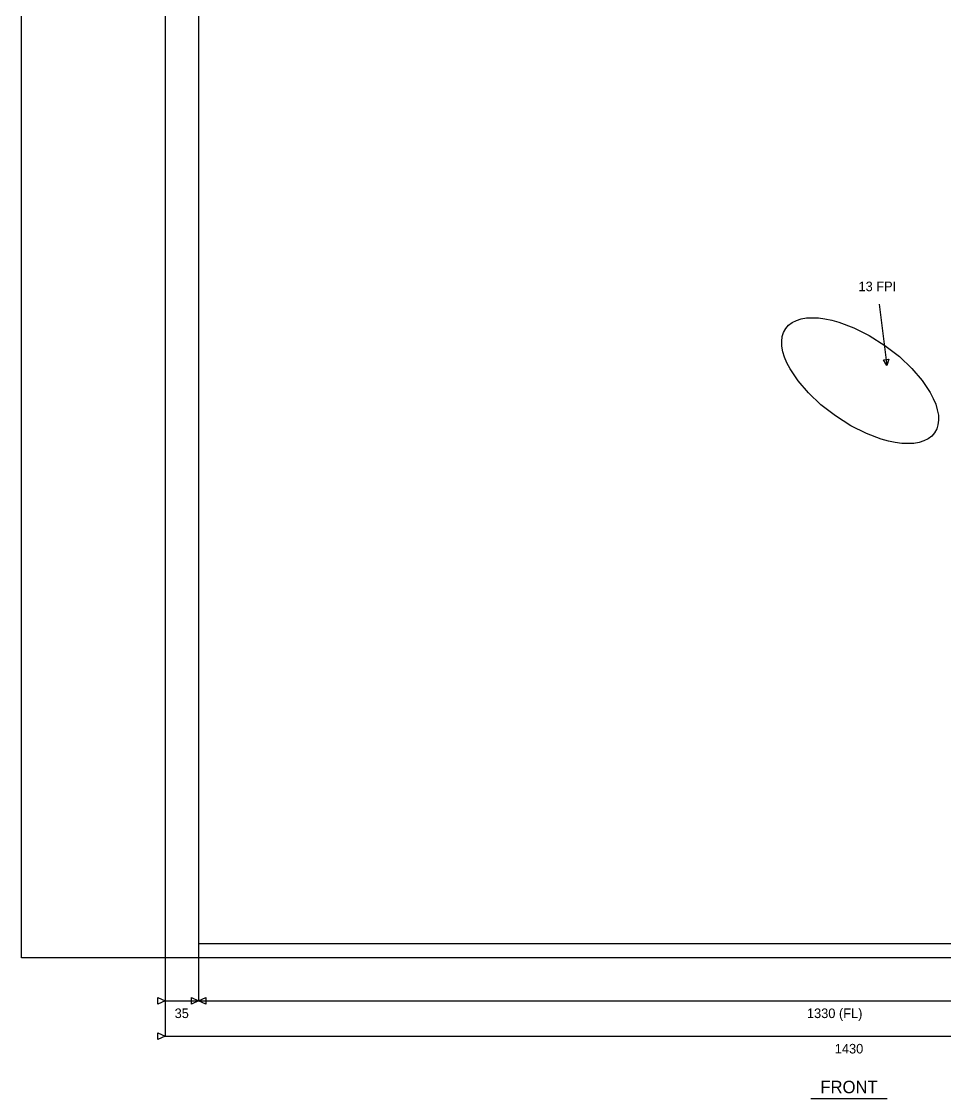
# Model space of a CAD drawing. Header units: millimetres. Extents: x 42 to 3058, y 353 to 2599.
# Drawn here: x 670 to 1636, y 353 to 1478 of the extents above; entities that cross this region are included whole.
import ezdxf
from ezdxf.enums import TextEntityAlignment as Align

# ---------------------------------------------------------------- set-up
doc = ezdxf.new("R2010")
doc.units = ezdxf.units.MM
doc.layers.add('DRAWING', color=7, linetype='Continuous')
doc.layers.add('TEXT', color=7, linetype='Continuous')

msp = doc.modelspace()

# ---------------------------------------------------------------- linework, layer by layer
at = {"layer": 'DRAWING', "linetype": 'CONTINUOUS', "true_color": 0x111111}
for p, q in [((670, 500), (670, 1930)), ((820, 1930), (820, 500)), ((855, 1930), (855, 500)), ((855, 515), (2185, 515)), ((2250, 500), (670, 500)), ((1495, 353), (1575, 353))]:
    msp.add_line(p, q, dxfattribs=at)
at = {"layer": 'DRAWING', "linetype": 'CONTINUOUS', "true_color": 0xff6a00}
for p, q in [((1566.6, 1183), (1574.6, 1119)), ((820, 500), (820, 455)), ((820, 500), (820, 418)), ((855, 500), (855, 455)), ((855, 500), (855, 455)), ((820, 455), (855, 455)), ((855, 455), (2185, 455)), ((820, 418), (2250, 418))]:
    msp.add_line(p, q, dxfattribs=at)
at = {"layer": 'DRAWING', "linetype": 'CONTINUOUS', "true_color": 0x111111}
msp.add_lwpolyline([(1624.4, 1048.5), (1621.4, 1045), (1617.6, 1042.2), (1613.2, 1040), (1608.3, 1038.4), (1602.7, 1037.5), (1596.7, 1037.2), (1590.2, 1037.5), (1583.4, 1038.4), (1576.2, 1039.9), (1568.7, 1042), (1553.1, 1047.8), (1537, 1055.9), (1520.8, 1066.1), (1505.6, 1077.9), (1492.5, 1090.2), (1481.7, 1102.9), (1473.3, 1115.5), (1470.1, 1121.6), (1467.6, 1127.6), (1465.9, 1133.3), (1464.8, 1138.9), (1464.6, 1144.1), (1465.2, 1149), (1466.5, 1153.4), (1468.8, 1157.5), (1471.8, 1161), (1475.6, 1163.8), (1480, 1166), (1484.9, 1167.6), (1490.5, 1168.5), (1496.5, 1168.8), (1503, 1168.5), (1509.8, 1167.6), (1517, 1166.1), (1524.5, 1164), (1540.1, 1158.2), (1556.2, 1150.1), (1572.4, 1139.9), (1587.6, 1128.1), (1600.7, 1115.8), (1611.5, 1103.1), (1619.9, 1090.5), (1623.1, 1084.4), (1625.6, 1078.4), (1627.3, 1072.7), (1628.4, 1067.1), (1628.6, 1061.9), (1628, 1057), (1626.7, 1052.6)], close=True, dxfattribs=at)
at = {"layer": 'DRAWING', "linetype": 'CONTINUOUS', "true_color": 0xff6a00}
for points in [[(1574.6, 1119), (1571.1, 1124.8), (1576.6, 1125.5)], [(820, 455), (812.5, 451.6), (812.5, 458.4)], [(855, 455), (847.5, 451.6), (847.5, 458.4)], [(855, 455), (862.5, 458.4), (862.5, 451.6)], [(820, 418), (812.5, 414.6), (812.5, 421.4)]]:
    msp.add_lwpolyline(points, close=True, dxfattribs=at)

# ---------------------------------------------------------------- texts
at = {"layer": 'TEXT', "true_color": 0x111111}
for s, height, p in [('13 FPI', 10, (1564.6, 1201.5)), ('FRONT', 13, (1535, 365))]:
    msp.add_text(s, height=height, dxfattribs=at).set_placement(p, align=Align.MIDDLE_CENTER)
at = {"layer": 'TEXT', "true_color": 0xff6a00}
for s, p in [('35', (837.5, 442)), ('1330 (FL)', (1520, 442)), ('1430', (1535, 405))]:
    msp.add_text(s, height=10, dxfattribs=at).set_placement(p, align=Align.MIDDLE_CENTER)

doc.saveas('drawing.dxf')
